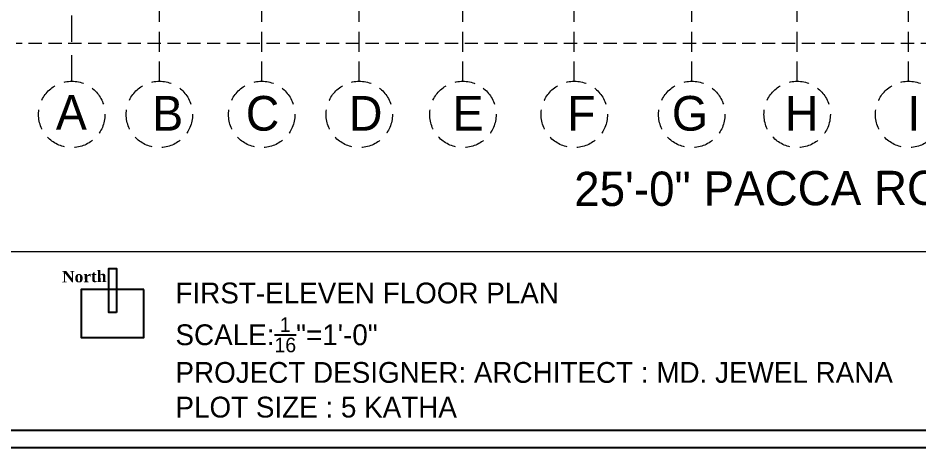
# Model space of a CAD drawing. Header units: inches. Extents: x 23587 to 406221, y -226199 to -75910.
# Drawn here: x 390132 to 390651, y -212318 to -212070 of the extents above; entities that cross this region are included whole.
import ezdxf

# ---------------------------------------------------------------- set-up
doc = ezdxf.new("R2010")
doc.units = ezdxf.units.IN
doc.header["$LTSCALE"] = 25.4
doc.header["$MEASUREMENT"] = 0
doc.linetypes.add('DASHED', pattern=[0.75, 0.5, -0.25])
for name, color, linetype, lineweight in [('Fresh air fan', 250, 'Continuous', 0), ('North Line', 7, 'Continuous', 0), ('Text.', 7, 'Continuous', 13), ('wall', 7, 'Continuous', 30)]:
    doc.layers.add(name, color=color, linetype=linetype, lineweight=lineweight)
doc.styles.add('2', font='ARIALN.TTF')
doc.styles.add('MtXpl_Times_New_Roma', font='timesbd.ttf')
doc.styles.add('style3', font='TCCM____.TTF')

# ---------------------------------------------------------------- blocks, each defined once
blk = doc.blocks.new('SHDFGH')
at = {"layer": 'Fresh air fan', "color": 254, "linetype": 'DASHED', "lineweight": 9, "ltscale": 1.2}
blk.add_line((5191.68, -4745.58), (5191.68, -4028.63), dxfattribs=at)
at = {"layer": 'Fresh air fan', "color": 254, "linetype": 'DASHED', "lineweight": 9, "ltscale": 0.9}
for p, q in [((5242.18, -4745.58), (5242.18, -4028.63)), ((5301.18, -4745.58), (5301.18, -4028.63)), ((5357.43, -4745.58), (5357.43, -4028.63)), ((5417.18, -4745.58), (5417.18, -4028.63)), ((5481.43, -4745.58), (5481.43, -4028.63)), ((5549.18, -4745.58), (5549.18, -4028.63)), ((5609.93, -4745.58), (5609.93, -4028.63)), ((5674.18, -4745.58), (5674.18, -4028.63))]:
    blk.add_line(p, q, dxfattribs=at)
for centre in [(5191.68, -4764.62), (5242.18, -4764.62), (5301.18, -4764.62), (5357.43, -4764.62), (5417.18, -4764.62), (5481.43, -4764.62), (5549.18, -4764.62), (5609.93, -4764.62), (5674.18, -4764.62)]:
    blk.add_circle(centre, 19.14, dxfattribs=at)
at = {"layer": 'Fresh air fan', "color": 250, "lineweight": 25, "ltscale": 0.09, "char_height": 20, "attachment_point": 1, "style": '2'}
for s, insert in [('{\\fCentury Gothic|b0|i0|c0|p34;A}', (5182.51, -4753.38)), ('{\\fCentury Gothic|b0|i0|c0|p34;B}', (5238.07, -4753.97)), ('{\\fCentury Gothic|b0|i0|c0|p34;C}', (5292.01, -4753.97)), ('{\\fCentury Gothic|b0|i0|c0|p34;D}', (5351.49, -4753.97)), ('{\\fCentury Gothic|b0|i0|c0|p34;E}', (5411.24, -4753.97)), ('{\\fCentury Gothic|b0|i0|c0|p34;F}', (5477.34, -4753.97)), ('{\\fCentury Gothic|b0|i0|c0|p34;G}', (5537.7, -4753.97)), ('{\\fCentury Gothic|b0|i0|c0|p34;H}', (5602.84, -4753.97)), ('{\\fCentury Gothic|b0|i0|c0|p34;I}', (5673.55, -4753.97))]:
    blk.add_mtext_dynamic_manual_height_columns(s, width=20, gutter_width=0.5, heights=[0], dxfattribs=dict(at, insert=insert))

msp = doc.modelspace()

# ---------------------------------------------------------------- linework, layer by layer
at = {"layer": 'Fresh air fan', "color": 140, "linetype": 'DASHED', "lineweight": 5, "ltscale": 0.6}
msp.add_line((390922.96, -212084.36), (390130.96, -212084.36), dxfattribs=at)
at = {"layer": 'Fresh air fan', "color": 250, "lineweight": 25, "ltscale": 0.09}
for points in [[(389976.52, -211317.05), (391110.21, -211317.05), (391110.21, -212317.66), (389976.52, -212317.66)], [(389986.52, -211327.05), (391100.21, -211327.05), (391100.21, -212307.66), (389986.52, -212307.66)], [(390188.73, -212239.59), (390184.27, -212239.59), (390184.27, -212214.07), (390188.73, -212214.07)], [(390204.55, -212226.21), (390168.46, -212226.21), (390168.46, -212254.01), (390204.55, -212254.01)]]:
    msp.add_lwpolyline(points, close=True, dxfattribs=at)
at = {"layer": 'wall', "linetype": 'Continuous', "lineweight": 0}
msp.add_line((389993.14, -212204.36), (390872.96, -212204.36), dxfattribs=at)

# ---------------------------------------------------------------- block references
at = {"layer": 'Fresh air fan', "color": 30, "lineweight": 5, "ltscale": 0.09}
msp.add_blockref('SHDFGH', (384971.29, -207360.69), dxfattribs=at)

# ---------------------------------------------------------------- texts
at = {"layer": 'Fresh air fan', "color": 250, "lineweight": 25, "ltscale": 0.09, "char_height": 12, "attachment_point": 1, "style": '2'}
for s, width, insert in [('\\A1;{\\fCentury Gothic|b0|i0|c0|p34;FIRST-ELEVEN FLOOR PLAN\\PSCALE:\\H0.7x;\\S1/16;\\H1.4286x;"=1\'-0"}', 210.6663, (390222.74, -212222.28)), ('\\A1;{\\fCentury Gothic|b0|i0|c0|p34;PROJECT DESIGNER: ARCHITECT : MD. JEWEL RANA\\PPLOT SIZE : 5 KATHA}', 411.3209, (390222.74, -212268.09))]:
    msp.add_mtext_dynamic_manual_height_columns(s, width=width, gutter_width=0.5, heights=[0], dxfattribs=dict(at, insert=insert))
at = {"layer": 'North Line', "linetype": 'Continuous', "lineweight": 0, "style": 'MtXpl_Times_New_Roma', "oblique": 0}
msp.add_text('North', height=6.627, rotation=0.7253, dxfattribs=at).set_placement((390157.41, -212222.23))
at = {"layer": 'Text.', "color": 254, "insert": (390452.6, -212158.45), "char_height": 19.7437, "width": 1405.4043, "attachment_point": 1, "rotation": 0.2022, "style": 'style3'}
msp.add_mtext('{\\C7;25\'-0" PACCA ROAD}', dxfattribs=at)

doc.saveas('drawing.dxf')
